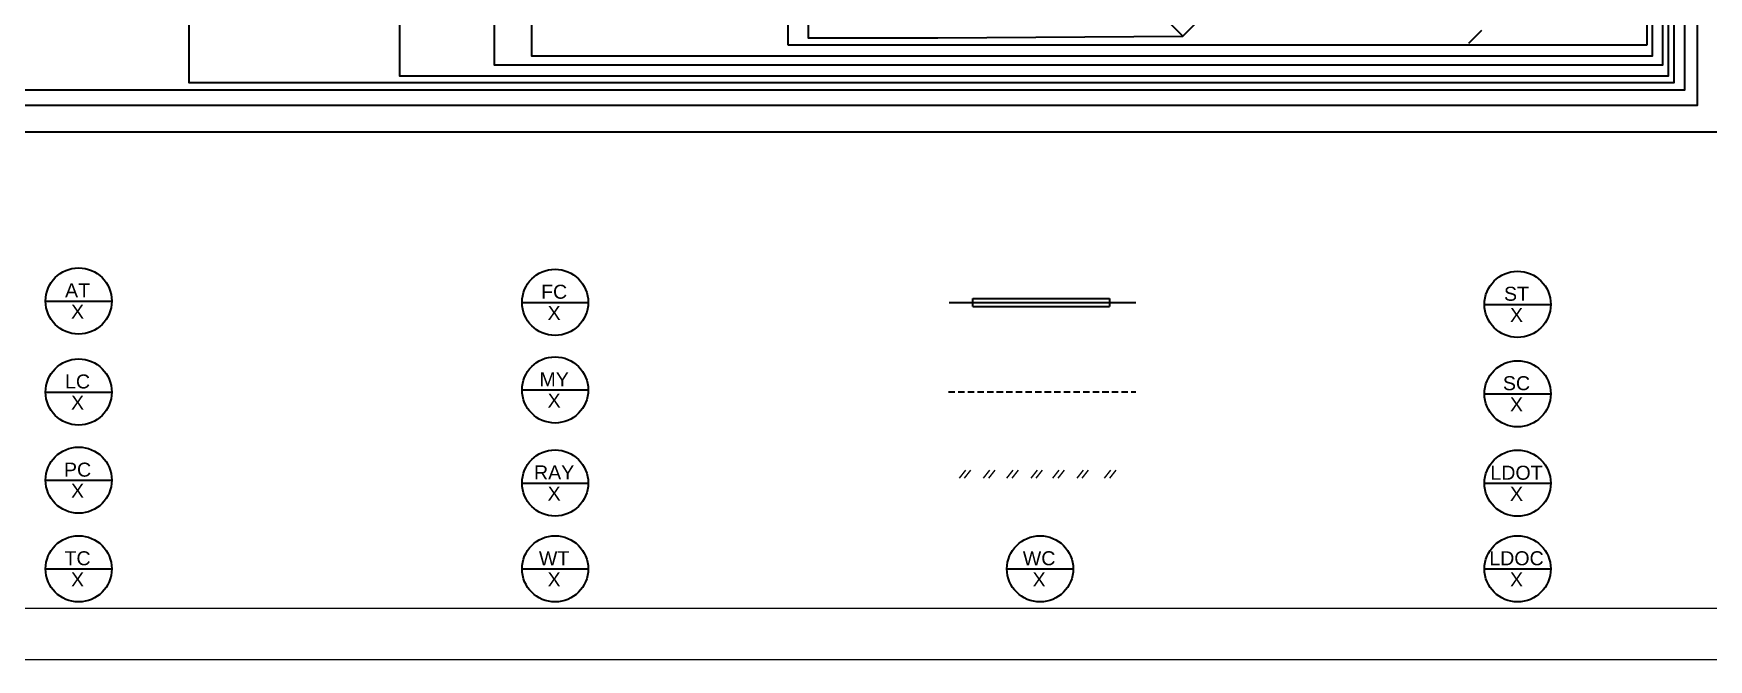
# Paper-space layout 'P&D' of a CAD drawing. Header units: inches, sheet in millimetres. Extents: x 10 to 410, y 10 to 291.
# Drawn here: x 93.8 to 257.3, y 10 to 71.1 of the extents above; entities that cross this region are included whole.
import ezdxf

# ---------------------------------------------------------------- set-up
doc = ezdxf.new("R2010")
doc.units = ezdxf.units.IN
doc.header["$LTSCALE"] = 5
doc.header["$MEASUREMENT"] = 0
doc.linetypes.add('LÍNEAS_OCULTAS2', pattern=[0.1875, 0.125, -0.0625])
doc.styles.add('TEXTO_INSTRUMENTOS', font='arial.ttf', dxfattribs={"height": 1})

# ---------------------------------------------------------------- blocks, each defined once
blk = doc.blocks.new('NEUMATICA_HORIZONTAL')
for p, q in [((-0.81, -0.39), (-0.19, 0.39)), ((-0.31, -0.39), (0.31, 0.39))]:
    blk.add_line(p, q)
blk = doc.blocks.new('VESSEL CONICO')
at = {"lineweight": 35}
for p, q in [((222.4, 129.71), (222.4, 123.71)), ((228.4, 123.71), (228.4, 129.71)), ((222.4, 123.71), (225.4, 120.71)), ((225.4, 120.71), (228.4, 123.71))]:
    blk.add_line(p, q, dxfattribs=at)
blk.add_arc((225.4, 125.71), 5, 53.1301, 126.8699, dxfattribs=at)

psp = doc.layouts.new('P&D')

# ---------------------------------------------------------------- linework, layer by layer
at = {"color": 5, "lineweight": 35}
for p, q in [((167.4, 92.91), (167.4, 70.01)), ((251.27, 70.01), (251.27, 79.16)), ((235.11, 71.42), (233.83, 70.14)), ((167.4, 70.01), (251.27, 70.01))]:
    psp.add_line(p, q, dxfattribs=at)
at = {"lineweight": 35}
for p, q in [((182.04, 70.68), (205.95, 70.86)), ((94.96, 45), (101.42, 45)), ((141.46, 44.87), (147.93, 44.87)), ((185.47, 45.23), (198.78, 45.23)), ((185.47, 44.48), (185.47, 45.23)), ((185.47, 44.48), (198.78, 44.48)), ((198.78, 45.23), (198.78, 44.48)), ((235.39, 44.67), (241.85, 44.67)), ((94.96, 36.11), (101.42, 36.11)), ((141.46, 36.32), (147.93, 36.32)), ((235.39, 35.94), (241.85, 35.94)), ((94.96, 27.51), (101.42, 27.51)), ((141.46, 27.23), (147.93, 27.23)), ((235.39, 27.21), (241.85, 27.21)), ((94.96, 18.85), (101.42, 18.85)), ((141.46, 18.85), (147.93, 18.85)), ((188.79, 18.85), (195.26, 18.85)), ((235.39, 18.85), (241.85, 18.85))]:
    psp.add_line(p, q, dxfattribs=at)
at = {"color": 3, "linetype": 'LÍNEAS_OCULTAS2', "lineweight": 35}
psp.add_line((183.09, 36.12), (201.37, 36.12), dxfattribs=at)
for points in [[(10, 10), (410, 10), (410, 290.6), (10, 290.6)], [(15, 15), (405, 15), (405, 285.6), (15, 285.6)]]:
    psp.add_lwpolyline(points, close=True)
at = {"color": 1, "lineweight": 35}
psp.add_lwpolyline([(58.28, 267.65), (58.28, 273.41), (16.59, 273.41), (16.59, 61.51), (289.84, 61.51), (289.84, 81.68)], dxfattribs=at)
at = {"color": 5, "lineweight": 35}
for points in [[(66.5, 119.47), (66.5, 114.38), (37, 114.38), (37, 64.13), (256.18, 64.13), (256.18, 78.82)], [(75.09, 119.16), (75.09, 112.88), (39.44, 112.88), (39.44, 65.62), (254.94, 65.62), (254.94, 78.82)], [(138.74, 95.91), (138.74, 68.07), (252.79, 68.07), (252.79, 78.83)], [(142.37, 94.29), (142.37, 68.92), (251.77, 68.92), (251.77, 79.02)], [(108.96, 76.55), (108.96, 66.34), (253.89, 66.34), (253.89, 78.76)], [(129.49, 76.55), (129.49, 66.97), (253.34, 66.97), (253.34, 78.83)]]:
    psp.add_lwpolyline(points, dxfattribs=at)
at = {"lineweight": 35}
for points in [[(169.39, 93.86), (169.39, 70.68), (182.04, 70.68)], [(183.15, 44.85), (201.37, 44.85)]]:
    psp.add_lwpolyline(points, dxfattribs=at)
for centre in [(98.19, 45), (144.69, 44.87), (238.62, 44.67), (98.19, 36.11), (144.69, 36.32), (238.62, 35.94), (98.19, 27.51), (144.69, 27.23), (238.62, 27.21), (98.19, 18.85), (144.69, 18.85), (192.02, 18.85), (238.62, 18.85)]:
    psp.add_circle(centre, 3.23, dxfattribs=at)

# ---------------------------------------------------------------- block references
at = {"color": 2, "linetype": 'LÍNEAS_OCULTAS2', "lineweight": 35, "xscale": 1.024361001701435, "yscale": 1.024361001701435, "zscale": 1.024361001701435}
psp.add_blockref('VESSEL CONICO', (-24.94, -52.78), dxfattribs=at)
at = {"color": 6, "lineweight": 35}
for p in [(184.95, 28.1), (187.32, 28.1), (189.59, 28.1), (191.96, 28.1), (194.08, 28.1), (196.45, 28.1), (199.13, 28.1)]:
    psp.add_blockref('NEUMATICA_HORIZONTAL', p, dxfattribs=at)

# ---------------------------------------------------------------- texts
at = {"lineweight": 35, "char_height": 1.369, "style": 'TEXTO_INSTRUMENTOS'}
for s, heights, insert, attachment_point in [('\\pxqc;AT', [0], (95.98, 46.72), 1), ('\\pxqc;FC', [0], (142.49, 46.59), 1), ('\\pxqc;ST', [0], (236.41, 46.39), 1), ('\\pxqc;X', [0], (95.98, 43.28), 7), ('\\pxqc;X', [0], (142.49, 43.15), 7), ('\\pxqc;X', [0], (236.41, 42.95), 7), ('\\pxqc;LC', [0], (95.98, 37.83), 1), ('\\pxqc;MY', [0], (142.49, 38.04), 1), ('\\pxqc;SC', [0], (236.41, 37.66), 1), ('\\pxqc;X', [0], (142.49, 34.6), 7), ('\\pxqc;X', [0], (95.98, 34.4), 7), ('\\pxqc;X', [0], (236.41, 34.22), 7), ('\\pxqc;PC', [0], (95.98, 29.22), 1), ('\\pxqc;RAY', [0], (142.49, 28.95), 1), ('\\pxqc;LDOT', [0], (236.41, 28.92), 1), ('\\pxqc;X', [0], (95.98, 25.79), 7), ('\\pxqc;X', [0], (142.49, 25.52), 7), ('\\pxqc;X', [0], (236.41, 25.49), 7), ('\\pxqc;TC', [1.28], (95.98, 20.57), 1), ('\\pxqc;WT', [1.28], (142.49, 20.57), 1), ('\\pxqc;WC', [1.28], (189.82, 20.57), 1), ('\\pxqc;LDOC', [1.28], (236.41, 20.57), 1), ('\\pxqc;X', [0], (95.98, 17.13), 7), ('\\pxqc;X', [0], (142.49, 17.13), 7), ('\\pxqc;X', [0], (189.82, 17.13), 7), ('\\pxqc;X', [0], (236.41, 17.13), 7)]:
    psp.add_mtext_dynamic_manual_height_columns(s, width=4.2088, gutter_width=5.52, heights=heights, dxfattribs=dict(at, insert=insert, attachment_point=attachment_point))

doc.saveas('drawing.dxf')
